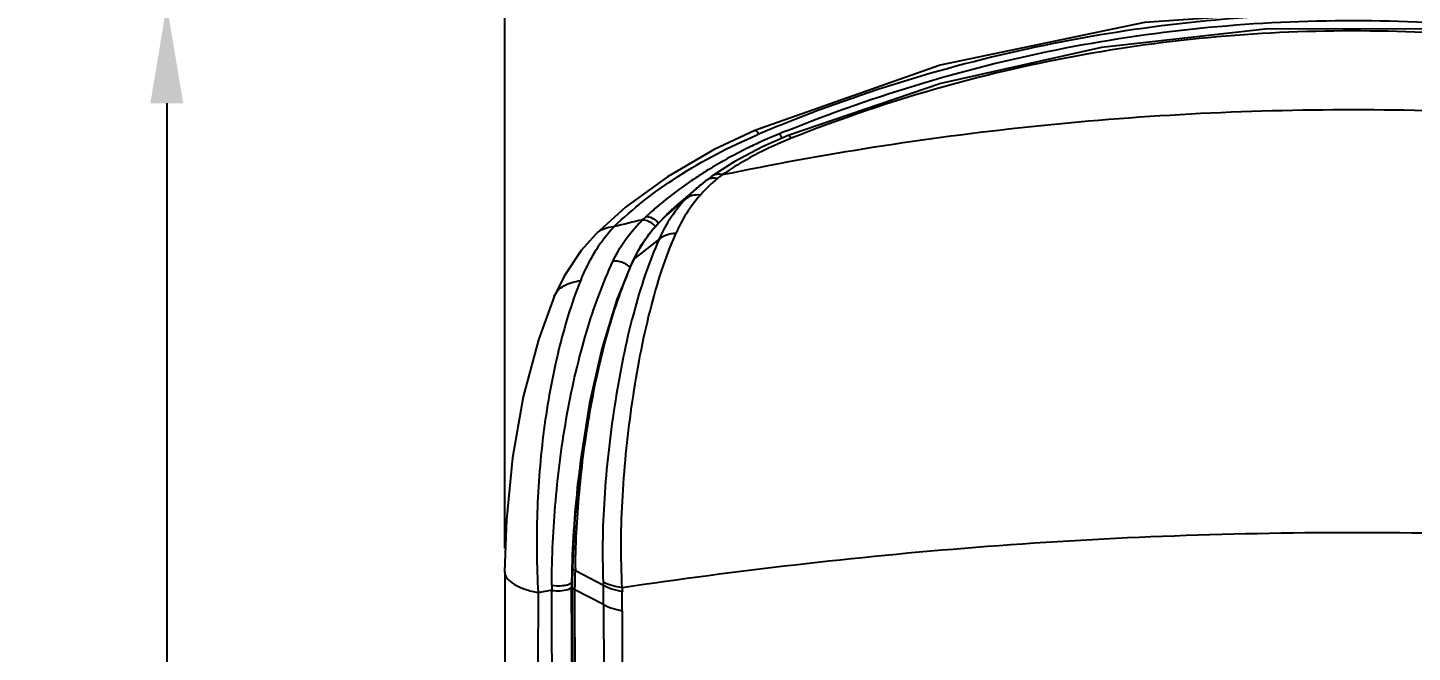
# Model space of a CAD drawing. Header units: millimetres. Extents: x 3631 to 3841, y 294 to 591.
# Drawn here: x 3752.6 to 3787.64, y 517.86 to 533.66 of the extents above; entities that cross this region are included whole.
import ezdxf

# ---------------------------------------------------------------- set-up
doc = ezdxf.new("R2010")
doc.units = ezdxf.units.MM
doc.header["$LTSCALE"] = 0.1
doc.layers.add('DIM', color=3, linetype='Continuous')
doc.styles.get("Standard").update_dxf_attribs({"font": 'arial.ttf'})
doc.dimstyles.new('ISO-25', dxfattribs={"dimtxt": 2.5, "dimasz": 2.5, "dimexe": 1.25, "dimexo": 0.625, "dimtad": 1, "dimlfac": 1.333333, "dimtxsty": 'Standard', "dimcen": 2.5, "dimadec": 0, "dimazin": 0, "dimtfac": 1, "dimtmove": 0, "dimatfit": 3, "dimfxl": 0, "dimarcsym": 0})

# ---------------------------------------------------------------- blocks, each defined once
blk = doc.blocks.new('*D74')
at = {"layer": 'Defpoints', "color": 0}
for p in [(3786.12, 534.251), (3756.118, 373.592), (3779.944, 373.592)]:
    blk.add_point(p, dxfattribs=at)
at = {"layer": 'DIM', "color": 0, "lineweight": -2}
for p, q in [((3785.495, 534.251), (3754.868, 534.251)), ((3756.118, 531.751), (3756.118, 376.092)), ((3779.319, 373.592), (3754.868, 373.592))]:
    blk.add_line(p, q, dxfattribs=at)
at = {"layer": 'DIM', "color": 0}
for points in [[(3755.702, 531.751), (3756.535, 531.751), (3756.118, 534.251)], [(3755.702, 376.092), (3756.535, 376.092), (3756.118, 373.592)]]:
    blk.add_solid(points, dxfattribs=at)
at = {"layer": 'DIM', "color": 0, "insert": (3754.238, 453.922), "char_height": 2.5, "attachment_point": 5, "rotation": 90}
blk.add_mtext('214', dxfattribs=at)
blk = doc.blocks.new('*D75')
at = {"layer": 'Defpoints', "color": 0}
for p in [(3807.587, 538.422), (3764.672, 519.868), (3807.587, 519.91)]:
    blk.add_point(p, dxfattribs=at)
at = {"layer": 'DIM', "color": 0, "lineweight": -2}
for p, q in [((3764.672, 520.493), (3764.672, 539.672)), ((3807.587, 520.535), (3807.587, 539.672)), ((3767.172, 538.422), (3805.087, 538.422))]:
    blk.add_line(p, q, dxfattribs=at)
at = {"layer": 'DIM', "color": 0}
for points in [[(3767.172, 538.839), (3767.172, 538.006), (3764.672, 538.422)], [(3805.087, 538.839), (3805.087, 538.006), (3807.587, 538.422)]]:
    blk.add_solid(points, dxfattribs=at)
at = {"layer": 'DIM', "color": 0, "insert": (3786.13, 540.324), "char_height": 2.5, "attachment_point": 5}
blk.add_mtext('57.2', dxfattribs=at)

msp = doc.modelspace()

# ---------------------------------------------------------------- linework, layer by layer
at = {"color": 7, "linetype": 'Continuous'}
for p, q in [((3775.6946, 532.7138), (3771.0038, 531.0665)), ((3775.7084, 532.2504), (3771.8461, 530.9386)), ((3771.0037, 531.0665), (3771.0038, 531.0665)), ((3771.8464, 530.9389), (3771.8461, 530.9387)), ((3770.4807, 530.2701), (3769.9162, 529.907)), ((3768.7906, 529.8922), (3767.7313, 529.1224)), ((3769.5812, 529.6493), (3769.0841, 529.2245)), ((3769.5865, 529.6531), (3769.5816, 529.6489)), ((3769.7577, 529.7925), (3769.7533, 529.7891)), ((3769.0771, 529.1831), (3769.256, 529.336)), ((3767.7313, 529.1224), (3766.977, 528.4431)), ((3768.8221, 528.9831), (3768.7129, 528.8716)), ((3768.7186, 528.8772), (3768.7229, 528.8811)), ((3768.7223, 528.8805), (3769.0771, 529.1831)), ((3768.8641, 529.0224), (3768.8221, 528.9831)), ((3766.9773, 528.4435), (3766.6091, 528.0297)), ((3766.977, 528.4431), (3766.9773, 528.4435)), ((3768.5824, 528.3189), (3767.9554, 527.8283)), ((3766.6091, 528.0297), (3766.1758, 527.3828)), ((3768.1096, 528.139), (3767.9105, 527.7728)), ((3767.9105, 527.7728), (3767.9557, 527.8289)), ((3767.9103, 527.7725), (3767.9105, 527.7728)), ((3766.1758, 527.3828), (3765.9217, 526.863)), ((3765.9217, 526.863), (3765.9218, 526.8633)), ((3766.3879, 520.0061), (3766.3856, 519.9104)), ((3767.1693, 519.5516), (3766.4596, 519.9256)), ((3766.378, 519.6365), (3766.3641, 519.6248)), ((3766.3748, 519.5337), (3766.3748, 519.5313)), ((3766.4499, 519.4442), (3766.4537, 519.6066)), ((3766.4721, 512.9853), (3766.4499, 519.4442)), ((3767.1725, 519.0705), (3766.4502, 519.444)), ((3767.6465, 518.9153), (3767.6462, 519.3994)), ((3767.1725, 519.0705), (3767.1777, 517.3276))]:
    msp.add_line(p, q, dxfattribs=at)
for points in [[(3801.2536, 531.0688), (3796.5718, 532.7122), (3791.4092, 533.79), (3786.1497, 534.1541), (3780.8666, 533.7911), (3775.6946, 532.7138)], [(3800.4118, 530.9403), (3796.4241, 532.2836), (3792.2684, 533.1973), (3788.0911, 533.6373), (3783.9165, 533.6235), (3779.7767, 533.1615), (3775.7084, 532.2504)], [(3771.0036, 531.0666), (3769.9747, 530.5819), (3768.7906, 529.8922)], [(3771.8464, 530.9389), (3771.1992, 530.6537), (3770.4807, 530.2701)], [(3769.9163, 529.9071), (3769.888, 529.8871), (3769.7761, 529.8061), (3769.7577, 529.7925)], [(3769.7533, 529.7891), (3769.7344, 529.7745), (3769.6233, 529.6844), (3769.5865, 529.6531)], [(3768.7189, 528.877), (3768.4179, 528.5614), (3768.1096, 528.139)], [(3767.9104, 527.7725), (3767.5099, 526.7853), (3767.1297, 525.5403), (3766.8202, 524.167), (3766.5892, 522.7151), (3766.444, 521.2588), (3766.3879, 520.006)], [(3765.9219, 526.8632), (3765.5243, 525.7723), (3765.1424, 524.3236), (3764.8716, 522.7841), (3764.715, 521.2181), (3764.669, 519.9082)], [(3764.6724, 519.9102), (3764.669, 511.6495), (3764.6902, 502.875), (3764.6441, 494.0813)], [(3766.3856, 519.9104), (3766.3792, 519.6764), (3766.3748, 519.5337)], [(3766.3748, 519.5311), (3766.4092, 509.3073), (3766.4024, 499.8655)]]:
    msp.add_lwpolyline(points, dxfattribs=at)
for centre, radius, start, end in [((3776.335, 518.4962), 13.5281, 112.74858, 112.95457), ((3786.5202, 494.2959), 39.785, 111.80684, 112.79902), ((3776.5061, 519.0882), 12.8555, 112.29013, 114.67175), ((3786.3231, 495.1112), 38.7645, 111.99324, 112.27389), ((3775.5897, 521.6486), 9.9194, 111.68961, 111.92999), ((3775.6832, 520.5126), 11.2094, 122.61382, 123.72489), ((3775.8561, 520.2428), 11.5299, 121.63994, 122.61473), ((3774.5636, 524.092), 7.312, 126.79583, 128.08007), ((3775.2774, 521.1151), 10.4831, 123.70849, 127.4624), ((3774.4406, 522.2191), 9.0978, 127.50836, 130.72104), ((3771.8178, 526.9055), 3.5312, 136.54285, 147.58576), ((3772.3114, 525.456), 4.9611, 130.57546, 132.56592), ((3774.0387, 522.5976), 8.5457, 132.60265, 133.40971), ((3773.6405, 523.1592), 7.8633, 130.77132, 133.2176), ((3771.1915, 526.2386), 3.6157, 133.05186, 133.27164), ((3772.0601, 525.7202), 4.5965, 134.06948, 136.55458), ((3772.1819, 525.5959), 4.7706, 133.52569, 134.08165), ((3772.2303, 525.5448), 4.8409, 132.57015, 133.52502), ((3770.4514, 525.8223), 4.1164, 136.96317, 143.09229), ((3786.6345, 450.5027), 80.4516, 103.271219, 103.801076), ((3771.7936, 526.9227), 3.5016, 147.60967, 156.4989), ((3770.4488, 525.8244), 4.1131, 143.09445, 144.38663), ((3776.2118, 524.0149), 9.0944, 155.20495, 155.6148), ((3792.3926, 519.2549), 26.0313, 172.86499, 178.35443), ((3764.8957, 519.9073), 0.2267, 179.77185, 182.36487), ((3791.0835, 519.2953), 24.7215, 178.36105, 179.23639), ((3718.7042, 520.6545), 47.761, 358.74287, 359.12551), ((3788.929, 519.7024), 22.4704, 179.23892, 179.43091), ((3789.3769, 381.0977), 140.3195, 99.64658, 99.789997), ((3781.3603, 519.7069), 15.4992, 180.52662, 181.01223), ((3782.7982, 519.546), 16.4343, 179.86463, 180.1427), ((3782.9567, 519.5456), 16.5928, 179.72673, 179.86485), ((3772.3722, 519.8643), 5.2123, 182.51594, 183.43941), ((3710.8534, 518.9433), 56.3192, 0.12937, 0.61882)]:
    msp.add_arc(centre, radius, start, end, dxfattribs=at)
for points, knots in [([(3800.5168, 531.236), (3798.2346, 532.1486), (3793.4933, 533.5432), (3786.1197, 534.2513), (3779.9733, 533.6564), (3775.1978, 532.4942), (3772.8782, 531.6889), (3771.7409, 531.2339)], [0, 0, 0, 0, 0.250383, 0.499896, 0.7503344, 0.875214, 1, 1, 1, 1]), ([(3771.8059, 531.0547), (3774.0814, 531.9738), (3778.8048, 533.3839), (3786.1541, 534.0811), (3792.2683, 533.4928), (3797.0152, 532.3211), (3799.3186, 531.5129), (3800.4518, 531.0565)], [0, 0, 0, 0, 0.2510231, 0.5005003, 0.7507675, 0.8750414, 1, 1, 1, 1]), ([(3800.3344, 530.8686), (3799.2005, 531.3139), (3796.8962, 532.1046), (3793.3529, 532.9625), (3789.7482, 533.4706), (3784.9013, 533.6954), (3778.8395, 533.1266), (3774.1654, 531.7552), (3771.9231, 530.8667)], [0, 0, 0, 0, 0.1257097, 0.2510009, 0.3756565, 0.5007549, 0.751109, 1, 1, 1, 1]), ([(3770.1838, 529.9473), (3772.7358, 530.4759), (3778.0407, 531.3091), (3786.1398, 531.7397), (3794.2378, 531.3061), (3799.5244, 530.4773), (3802.0758, 529.9486)], [0, 0, 0, 0, 0.2435441, 0.500876, 0.7565107, 1, 1, 1, 1]), ([(3767.4426, 528.6316), (3767.6745, 528.8605), (3768.1899, 529.3071), (3769.3668, 530.1379), (3770.36, 530.657), (3771.0591, 530.953)], [0, 0, 0, 0, 0.226401, 0.4725467, 1, 1, 1, 1]), ([(3771.0038, 531.0665), (3771.0174, 531.0723), (3771.0622, 531.0305), (3771.0856, 530.9983), (3771.1039, 530.9719)], [0, 0, 0, 0, 0.315373, 1, 1, 1, 1]), ([(3771.6902, 530.8741), (3771.6843, 530.8862), (3771.6656, 530.9232), (3771.6459, 530.9599), (3771.6301, 530.9831)], [0, 0, 0, 0, 0.3231942, 1, 1, 1, 1]), ([(3771.14, 530.7702), (3771.0235, 530.7166), (3770.569, 530.4996), (3770.1273, 530.2558), (3769.8077, 530.0589)], [0, 0, 0, 0, 0.2546331, 1, 1, 1, 1]), ([(3771.8851, 530.8502), (3771.7302, 530.7878), (3771.14, 530.5327), (3770.5749, 530.2173), (3770.1837, 529.9464)], [0, 0, 0, 0, 0.2597697, 1, 1, 1, 1]), ([(3771.9236, 530.866), (3771.9096, 530.8865), (3771.8903, 530.9128), (3771.8631, 530.9367), (3771.8506, 530.9402), (3771.8464, 530.9387)], [0, 0, 0, 0, 0.682016, 0.879622, 1, 1, 1, 1]), ([(3770.1837, 529.9464), (3770.1353, 529.9565), (3770.0415, 529.9643), (3769.9512, 529.9316), (3769.9163, 529.9071)], [0, 0, 0, 0, 0.5369803, 1, 1, 1, 1]), ([(3769.5816, 529.6489), (3769.5526, 529.6239), (3769.4398, 529.5241), (3769.3323, 529.4184), (3769.256, 529.336)], [0, 0, 0, 0, 0.254258, 1, 1, 1, 1]), ([(3770.0538, 529.8477), (3770.0142, 529.8152), (3769.8618, 529.685), (3769.7207, 529.5415), (3769.6235, 529.4282)], [0, 0, 0, 0, 0.255359, 1, 1, 1, 1]), ([(3769.9275, 529.8537), (3769.9115, 529.8524), (3769.8516, 529.8438), (3769.7935, 529.8191), (3769.7577, 529.7925)], [0, 0, 0, 0, 0.2643173, 1, 1, 1, 1]), ([(3770.0543, 529.8475), (3770.0433, 529.8494), (3770.0014, 529.8553), (3769.9586, 529.8564), (3769.9275, 529.8537)], [0, 0, 0, 0, 0.2626592, 1, 1, 1, 1]), ([(3769.6235, 529.4282), (3769.4947, 529.2842), (3769.2606, 528.9779), (3769.0805, 528.6368), (3769.006, 528.4615)], [0, 0, 0, 0, 0.5036132, 1, 1, 1, 1]), ([(3769.6241, 529.4287), (3769.5551, 529.4353), (3769.4233, 529.4317), (3769.3015, 529.3744), (3769.2559, 529.3358)], [0, 0, 0, 0, 0.5369411, 1, 1, 1, 1]), ([(3767.9557, 527.8289), (3768.0463, 528.0233), (3768.267, 528.3976), (3768.5551, 528.7226), (3768.7131, 528.8713)], [0, 0, 0, 0, 0.4971421, 1, 1, 1, 1]), ([(3768.2559, 528.8897), (3768.2743, 528.8896), (3768.3579, 528.8788), (3768.4348, 528.8365), (3768.4866, 528.7966)], [0, 0, 0, 0, 0.2191575, 1, 1, 1, 1]), ([(3766.9773, 528.4434), (3767.0347, 528.5011), (3767.1827, 528.596), (3767.3538, 528.6276), (3767.4426, 528.6316)], [0, 0, 0, 0, 0.4777716, 1, 1, 1, 1]), ([(3767.418, 527.7666), (3767.5544, 528.056), (3767.793, 528.4203), (3768.0883, 528.7306), (3768.166, 528.8057)], [0, 0, 0, 0, 0.7474354, 1, 1, 1, 1]), ([(3768.166, 528.8057), (3768.1928, 528.806), (3768.3166, 528.7859), (3768.4239, 528.7065), (3768.4884, 528.634)], [0, 0, 0, 0, 0.2165014, 1, 1, 1, 1]), ([(3767.105, 528.2195), (3767.0531, 528.147), (3766.8516, 527.8453), (3766.6883, 527.5184), (3766.5873, 527.2643)], [0, 0, 0, 0, 0.2458663, 1, 1, 1, 1]), ([(3768.5825, 528.3188), (3768.4513, 528.024), (3768.2097, 527.398), (3767.8018, 526.0387), (3767.5125, 524.5793), (3767.3053, 523.0664), (3767.1598, 521.5388), (3767.1318, 520.3906), (3767.1649, 519.6355)], [0, 0, 0, 0, 0.1093084, 0.2269126, 0.4803292, 0.6120971, 0.7440288, 1, 1, 1, 1]), ([(3767.6469, 519.4976), (3767.6026, 520.2725), (3767.6238, 521.8549), (3767.8304, 523.8183), (3768.091, 525.3723), (3768.3329, 526.4786), (3768.6292, 527.5085), (3768.8734, 528.1567), (3769.0067, 528.4618)], [0, 0, 0, 0, 0.2550594, 0.5186882, 0.6481051, 0.7727289, 0.8906003, 1, 1, 1, 1]), ([(3769.0067, 528.4618), (3768.9652, 528.4589), (3768.8164, 528.4405), (3768.6684, 528.3854), (3768.5825, 528.3188)], [0, 0, 0, 0, 0.2772001, 1, 1, 1, 1]), ([(3765.8618, 519.5644), (3765.8654, 520.2776), (3765.9341, 521.7309), (3766.2141, 523.8826), (3766.6871, 525.9196), (3767.1469, 527.1931), (3767.418, 527.7666)], [0, 0, 0, 0, 0.2545921, 0.5187965, 0.7735285, 1, 1, 1, 1]), ([(3766.4606, 520.0009), (3766.4696, 520.682), (3766.5484, 522.0608), (3766.8261, 524.0945), (3767.1984, 525.7376), (3767.5869, 526.9492), (3767.8097, 527.5072), (3767.9287, 527.7697)], [0, 0, 0, 0, 0.2569607, 0.5202837, 0.7736033, 0.891279, 1, 1, 1, 1]), ([(3767.418, 527.7666), (3767.4374, 527.7688), (3767.528, 527.7718), (3767.6185, 527.7468), (3767.6828, 527.7168)], [0, 0, 0, 0, 0.2155642, 1, 1, 1, 1]), ([(3767.6828, 527.7168), (3767.6986, 527.7094), (3767.7575, 527.6785), (3767.8116, 527.6378), (3767.8457, 527.6026)], [0, 0, 0, 0, 0.2626016, 1, 1, 1, 1]), ([(3766.5874, 527.2643), (3766.3586, 526.6909), (3765.984, 525.443), (3765.628, 523.4753), (3765.4652, 521.4242), (3765.4775, 520.0479), (3765.5174, 519.3738)], [0, 0, 0, 0, 0.2310459, 0.4857343, 0.7472513, 1, 1, 1, 1]), ([(3765.9219, 526.8632), (3765.9454, 526.9185), (3766.0153, 527.0254), (3766.232, 527.1921), (3766.4431, 527.2477), (3766.5873, 527.2643)], [0, 0, 0, 0, 0.2227341, 0.4620479, 1, 1, 1, 1]), ([(3804.6087, 519.4996), (3803.8906, 519.6066), (3802.4347, 519.8096), (3799.4545, 520.1767), (3795.6167, 520.5488), (3790.9105, 520.8267), (3786.1276, 520.9202), (3781.3448, 520.8265), (3776.6386, 520.5482), (3772.0785, 520.1041), (3769.1008, 519.7135), (3767.6469, 519.4977)], [0, 0, 0, 0, 0.0587111, 0.1188609, 0.2428201, 0.3704413, 0.5000055, 0.6295695, 0.7571889, 0.8811441, 1, 1, 1, 1]), ([(3764.6692, 519.8979), (3764.6747, 519.7648), (3764.8866, 519.5761), (3765.197, 519.4495), (3765.4066, 519.3952), (3765.5173, 519.3738)], [0, 0, 0, 0, 0.3848697, 0.674402, 1, 1, 1, 1]), ([(3766.3879, 520.006), (3766.3878, 519.9988), (3766.3924, 519.9783), (3766.4182, 519.9493), (3766.4443, 519.9334), (3766.4597, 519.9256)], [0, 0, 0, 0, 0.1913065, 0.5389315, 1, 1, 1, 1]), ([(3766.1191, 482.1419), (3765.911, 483.6861), (3765.8208, 486.8074), (3765.8276, 491.4706), (3765.8634, 496.1328), (3765.9007, 500.7921), (3765.909, 505.4511), (3765.895, 511.6646), (3765.8716, 516.3254), (3765.8638, 519.4331)], [0, 0, 0, 0, 0.1253265, 0.250348, 0.3753432, 0.5002401, 0.6251305, 0.7500522, 1, 1, 1, 1]), ([(3765.8617, 519.5645), (3765.9491, 519.5475), (3766.0816, 519.5421), (3766.2427, 519.5682), (3766.3135, 519.5933), (3766.3419, 519.6098)], [0, 0, 0, 0, 0.5458713, 0.7980991, 1, 1, 1, 1]), ([(3765.8635, 519.4331), (3765.8755, 519.4309), (3765.9285, 519.4226), (3765.9822, 519.4193), (3766.0236, 519.4195)], [0, 0, 0, 0, 0.2288508, 1, 1, 1, 1]), ([(3766.0236, 519.4195), (3766.0934, 519.4197), (3766.2109, 519.4321), (3766.3269, 519.4737), (3766.364, 519.505)], [0, 0, 0, 0, 0.5896439, 1, 1, 1, 1]), ([(3766.3748, 519.5312), (3766.3749, 519.5231), (3766.3802, 519.5007), (3766.4072, 519.4696), (3766.4342, 519.4523), (3766.4499, 519.4442)], [0, 0, 0, 0, 0.2020056, 0.5581704, 1, 1, 1, 1]), ([(3767.6469, 519.4976), (3767.5567, 519.5104), (3767.3919, 519.5432), (3767.233, 519.6005), (3767.1649, 519.6355)], [0, 0, 0, 0, 0.5432463, 1, 1, 1, 1]), ([(3767.6494, 519.3989), (3767.5595, 519.414), (3767.3948, 519.4514), (3767.2369, 519.514), (3767.1694, 519.5516)], [0, 0, 0, 0, 0.5411776, 1, 1, 1, 1]), ([(3765.5178, 519.3737), (3765.5084, 517.2255), (3765.5057, 512.9232), (3765.529, 506.4637), (3765.5411, 500.0013), (3765.509, 495.693), (3765.4884, 493.542)], [0, 0, 0, 0, 0.2494818, 0.4996465, 0.7501841, 1, 1, 1, 1]), ([(3767.1725, 519.0705), (3767.2391, 519.0335), (3767.3934, 518.9709), (3767.5545, 518.932), (3767.6421, 518.916)], [0, 0, 0, 0, 0.4609956, 1, 1, 1, 1]), ([(3767.642, 518.9163), (3767.6489, 516.37), (3767.6702, 511.2788), (3767.6819, 506.1874), (3767.6812, 503.6425)], [0, 0, 0, 0, 0.5001307, 1, 1, 1, 1])]:
    msp.add_open_spline(points, degree=3, knots=knots, dxfattribs=at)
for points in [[(3768.4866, 528.7966), (3768.5164, 528.7736), (3768.5441, 528.7477), (3768.5693, 528.7196)], [(3766.3419, 519.6098), (3766.3497, 519.6143), (3766.3572, 519.6193), (3766.3642, 519.6248)], [(3766.4064, 505.2532), (3766.4063, 510.0039), (3766.376, 514.7545), (3766.3641, 519.5052)], [(3767.6469, 519.4977), (3767.6477, 519.4648), (3767.6498, 519.4318), (3767.6482, 519.3989)]]:
    msp.add_open_spline(points, degree=3, dxfattribs=at)

# ---------------------------------------------------------------- dimensions: what is measured, and where the dimension line sits
at = {"layer": 'DIM'}
dim = msp.add_linear_dim(base=(3807.5874, 538.4225), p1=(3764.6724, 519.8682), p2=(3807.5874, 519.9103), text='57.2', dimstyle='ISO-25', dxfattribs=at)
dim.commit()
dim.dimension.update_dxf_attribs({"geometry": '*D75', "text_midpoint": (3786.1299, 540.3239)})
dim = msp.add_linear_dim(base=(3756.1184, 373.5925), p1=(3786.1197, 534.2513), p2=(3779.944, 373.5925), angle=90, text='214', dimstyle='ISO-25', dxfattribs=at)
dim.commit()
dim.dimension.update_dxf_attribs({"geometry": '*D74', "text_midpoint": (3754.2383, 453.9219)})

doc.saveas('drawing.dxf')
